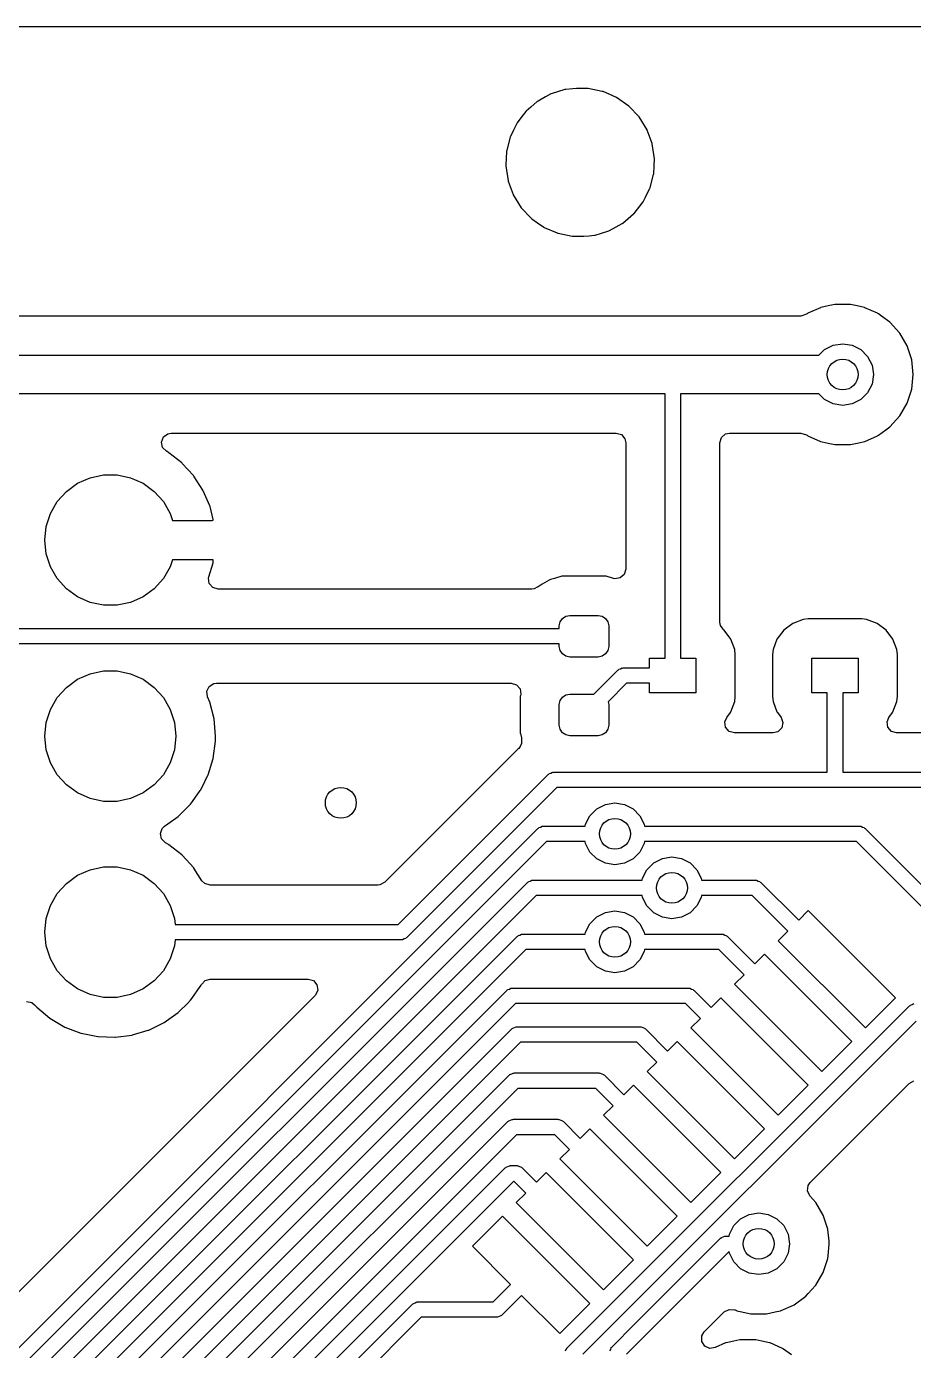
# Model space of a CAD drawing. Extents: x 1.41 to 5.39, y -5.53 to -2.36.
# Drawn here: x 4.466 to 4.918, y -3.035 to -2.36 of the extents above; entities that cross this region are included whole.
import ezdxf

# ---------------------------------------------------------------- set-up
doc = ezdxf.new("R2010")
doc.units = 0
doc.header["$MEASUREMENT"] = 0
doc.layers.add('BLACK', color=7, linetype='CONTINUOUS')

msp = doc.modelspace()

# ---------------------------------------------------------------- linework, layer by layer
at = {"layer": 'BLACK', "linetype": 'CONTINUOUS'}
for p, q in [((3.24154, -2.35984), (5.22837, -2.35984)), ((4.73033, -2.3958), (4.7266, -2.39787)), ((4.73309, -2.39427), (4.73033, -2.3958)), ((4.73333, -2.3942), (4.73309, -2.39427)), ((4.74016, -2.39205), (4.73333, -2.3942)), ((4.73333, -2.3942), (4.73333, -2.3942)), ((4.7404, -2.39198), (4.74016, -2.39205)), ((4.74065, -2.39195), (4.7404, -2.39198)), ((4.74426, -2.39159), (4.74065, -2.39195)), ((4.74065, -2.39195), (4.74065, -2.39195)), ((4.74612, -2.3914), (4.74426, -2.39159)), ((4.75174, -2.3914), (4.74612, -2.3914)), ((4.752, -2.39141), (4.75174, -2.3914)), ((4.75218, -2.39145), (4.752, -2.39141)), ((4.75925, -2.39293), (4.75218, -2.39145)), ((4.75218, -2.39145), (4.75218, -2.39145)), ((4.7595, -2.39298), (4.75925, -2.39293)), ((4.75925, -2.39293), (4.75925, -2.39293)), ((4.75973, -2.39308), (4.7595, -2.39298)), ((4.76465, -2.39521), (4.75973, -2.39308)), ((4.75973, -2.39308), (4.75973, -2.39308)), ((4.76654, -2.39602), (4.76465, -2.39521)), ((4.77282, -2.40042), (4.76654, -2.39602)), ((4.72041, -2.40317), (4.71837, -2.40581)), ((4.72056, -2.40298), (4.72041, -2.40317)), ((4.72041, -2.40317), (4.72041, -2.40317)), ((4.72284, -2.40102), (4.72056, -2.40298)), ((4.72619, -2.39815), (4.72284, -2.40102)), ((4.72638, -2.39799), (4.72619, -2.39815)), ((4.72619, -2.39815), (4.72619, -2.39815)), ((4.7266, -2.39787), (4.72638, -2.39799)), ((4.7266, -2.39787), (4.7266, -2.39787)), ((4.77808, -2.40599), (4.77282, -2.40042)), ((4.71575, -2.40926), (4.71404, -2.41274)), ((4.71586, -2.40903), (4.71575, -2.40926)), ((4.71575, -2.40926), (4.71575, -2.40926)), ((4.71837, -2.40581), (4.71586, -2.40903)), ((4.78212, -2.41251), (4.77808, -2.40599)), ((4.71242, -2.41616), (4.71061, -2.42309)), ((4.71248, -2.41591), (4.71242, -2.41616)), ((4.71242, -2.41616), (4.71242, -2.41616)), ((4.71404, -2.41274), (4.71248, -2.41591)), ((4.78221, -2.41274), (4.78212, -2.41251)), ((4.78468, -2.41946), (4.78221, -2.41274)), ((4.78221, -2.41274), (4.78221, -2.41274)), ((4.71053, -2.42358), (4.71017, -2.43056)), ((4.71055, -2.42333), (4.71053, -2.42358)), ((4.71061, -2.42309), (4.71055, -2.42333)), ((4.78468, -2.41947), (4.78468, -2.41946)), ((4.78477, -2.4197), (4.78468, -2.41947)), ((4.78592, -2.42728), (4.78477, -2.4197)), ((4.71017, -2.43056), (4.71015, -2.43099)), ((4.71015, -2.43099), (4.71129, -2.43857)), ((4.78552, -2.43494), (4.78572, -2.43099)), ((4.78572, -2.43099), (4.78592, -2.42728)), ((4.78365, -2.44211), (4.78545, -2.43518)), ((4.78545, -2.43518), (4.78552, -2.43494)), ((4.78545, -2.43518), (4.78545, -2.43518)), ((4.71129, -2.43857), (4.71138, -2.4388)), ((4.71138, -2.4388), (4.71138, -2.4388)), ((4.71138, -2.4388), (4.71385, -2.44553)), ((4.78132, -2.44695), (4.78347, -2.44258)), ((4.78347, -2.44258), (4.78358, -2.44236)), ((4.78358, -2.44236), (4.78365, -2.44211)), ((4.71385, -2.44553), (4.71385, -2.44553)), ((4.71385, -2.44553), (4.71394, -2.44576)), ((4.71394, -2.44576), (4.71798, -2.45228)), ((4.7755, -2.45529), (4.7802, -2.44923)), ((4.7802, -2.44923), (4.78132, -2.44695)), ((4.71798, -2.45228), (4.72325, -2.45785)), ((4.72325, -2.45785), (4.72345, -2.45799)), ((4.72345, -2.45799), (4.72345, -2.45799)), ((4.72345, -2.45799), (4.72635, -2.46002)), ((4.76987, -2.46012), (4.77531, -2.45546)), ((4.77531, -2.45546), (4.7755, -2.45529)), ((4.72635, -2.46002), (4.72953, -2.46224)), ((4.72953, -2.46224), (4.72976, -2.46234)), ((4.72976, -2.46234), (4.73633, -2.46519)), ((4.73633, -2.46519), (4.73633, -2.46519)), ((4.73633, -2.46519), (4.73656, -2.46529)), ((4.73656, -2.46529), (4.73681, -2.46534)), ((4.73681, -2.46534), (4.73681, -2.46534)), ((4.73681, -2.46534), (4.74388, -2.46682)), ((4.75566, -2.46629), (4.75885, -2.46529)), ((4.75885, -2.46529), (4.76273, -2.46407)), ((4.76273, -2.46407), (4.76297, -2.464)), ((4.76273, -2.46407), (4.76273, -2.46407)), ((4.76297, -2.464), (4.7664, -2.4621)), ((4.7664, -2.4621), (4.76946, -2.4604)), ((4.76946, -2.4604), (4.76968, -2.46028)), ((4.76946, -2.4604), (4.76946, -2.4604)), ((4.76968, -2.46028), (4.76987, -2.46012)), ((4.76987, -2.46012), (4.76987, -2.46012)), ((4.74388, -2.46682), (4.74388, -2.46682)), ((4.74388, -2.46682), (4.74407, -2.46686)), ((4.74407, -2.46686), (4.74432, -2.46687)), ((4.74432, -2.46687), (4.74995, -2.46687)), ((4.74995, -2.46687), (4.75268, -2.46659)), ((4.75268, -2.46659), (4.75541, -2.46632)), ((4.75541, -2.46632), (4.75566, -2.46629)), ((4.75541, -2.46632), (4.75541, -2.46632)), ((4.87054, -2.5033), (4.86414, -2.50615)), ((4.87078, -2.5032), (4.87054, -2.5033)), ((4.87054, -2.5033), (4.87054, -2.5033)), ((4.87445, -2.50242), (4.87078, -2.5032)), ((4.87788, -2.50169), (4.87445, -2.50242)), ((4.87813, -2.50163), (4.87788, -2.50169)), ((4.87788, -2.50169), (4.87788, -2.50169)), ((4.88565, -2.50163), (4.87813, -2.50163)), ((4.8859, -2.50169), (4.88565, -2.50163)), ((4.88933, -2.50242), (4.8859, -2.50169)), ((4.8859, -2.50169), (4.8859, -2.50169)), ((4.893, -2.5032), (4.88933, -2.50242)), ((4.89324, -2.5033), (4.893, -2.5032)), ((4.89963, -2.50615), (4.89324, -2.5033)), ((4.89324, -2.5033), (4.89324, -2.5033)), ((4.86053, -2.50754), (4.2113, -2.50754)), ((4.86344, -2.50659), (4.86053, -2.50754)), ((4.8637, -2.50641), (4.86344, -2.50659)), ((4.86391, -2.50626), (4.8637, -2.50641)), ((4.8637, -2.50641), (4.8637, -2.50641)), ((4.86414, -2.50615), (4.86391, -2.50626)), ((4.86414, -2.50615), (4.86414, -2.50615)), ((4.89987, -2.50626), (4.89963, -2.50615)), ((4.89963, -2.50615), (4.89963, -2.50615)), ((4.90008, -2.50641), (4.89987, -2.50626)), ((4.90164, -2.50754), (4.90008, -2.50641)), ((4.90008, -2.50641), (4.90008, -2.50641)), ((4.90595, -2.51067), (4.90164, -2.50754)), ((4.90613, -2.51087), (4.90595, -2.51067)), ((4.91078, -2.51604), (4.90613, -2.51087)), ((4.90613, -2.51087), (4.90613, -2.51087)), ((4.91099, -2.51626), (4.91078, -2.51604)), ((4.91475, -2.52277), (4.91099, -2.51626)), ((4.86974, -2.52756), (4.87263, -2.52466)), ((4.87263, -2.52466), (4.87702, -2.52242)), ((4.87702, -2.52242), (4.88189, -2.52165)), ((4.88189, -2.52165), (4.88676, -2.52242)), ((4.88676, -2.52242), (4.89115, -2.52466)), ((4.89115, -2.52466), (4.89463, -2.52815)), ((4.91707, -2.52992), (4.91475, -2.52277)), ((2.21654, -2.52756), (4.86974, -2.52756)), ((4.89463, -2.52815), (4.89687, -2.53254)), ((4.89687, -2.53254), (4.89764, -2.5374)), ((4.91785, -2.5374), (4.91707, -2.52992)), ((4.89764, -2.5374), (4.89687, -2.54227)), ((4.91707, -2.54488), (4.91785, -2.5374)), ((4.89687, -2.54227), (4.89463, -2.54666)), ((4.91475, -2.55203), (4.91707, -2.54488)), ((4.79134, -2.54724), (4.21457, -2.54724)), ((4.79134, -2.68209), (4.79134, -2.54724)), ((4.86974, -2.54724), (4.79921, -2.54724)), ((4.79921, -2.54724), (4.79921, -2.68209)), ((4.87263, -2.55014), (4.86974, -2.54724)), ((4.87702, -2.55238), (4.87263, -2.55014)), ((4.88189, -2.55315), (4.87702, -2.55238)), ((4.88676, -2.55238), (4.88189, -2.55315)), ((4.89115, -2.55014), (4.88676, -2.55238)), ((4.89463, -2.54666), (4.89115, -2.55014)), ((4.91099, -2.55854), (4.91475, -2.55203)), ((4.90595, -2.56413), (4.91099, -2.55854)), ((4.90008, -2.5684), (4.90396, -2.56558)), ((4.90396, -2.56558), (4.90595, -2.56413)), ((4.53452, -2.57185), (4.53551, -2.56923)), ((4.5351, -2.57458), (4.53452, -2.57185)), ((4.53551, -2.56923), (4.53775, -2.56757)), ((4.53775, -2.56757), (4.53947, -2.56726)), ((4.53947, -2.56726), (4.76636, -2.56726)), ((4.76636, -2.56726), (4.76904, -2.56805)), ((4.76904, -2.56805), (4.77087, -2.57016)), ((4.77087, -2.57016), (4.77132, -2.57222)), ((4.77132, -2.57222), (4.77132, -2.63664)), ((4.81923, -2.57222), (4.82002, -2.56954)), ((4.81923, -2.66369), (4.81923, -2.57222)), ((4.82002, -2.56954), (4.82213, -2.56771)), ((4.82213, -2.56771), (4.82419, -2.56726)), ((4.82419, -2.56726), (4.86053, -2.56726)), ((4.86053, -2.56726), (4.86344, -2.56821)), ((4.86344, -2.56821), (4.8637, -2.5684)), ((4.8637, -2.5684), (4.8637, -2.5684)), ((4.8637, -2.5684), (4.86391, -2.56855)), ((4.86391, -2.56855), (4.86414, -2.56865)), ((4.86414, -2.56865), (4.86414, -2.56865)), ((4.86414, -2.56865), (4.87054, -2.5715)), ((4.87054, -2.5715), (4.87078, -2.57161)), ((4.87078, -2.57161), (4.87369, -2.57222)), ((4.87369, -2.57222), (4.87788, -2.57312)), ((4.87788, -2.57312), (4.87788, -2.57312)), ((4.87788, -2.57312), (4.87813, -2.57317)), ((4.87813, -2.57317), (4.88565, -2.57317)), ((4.88565, -2.57317), (4.8859, -2.57312)), ((4.8859, -2.57312), (4.89009, -2.57222)), ((4.8859, -2.57312), (4.8859, -2.57312)), ((4.89009, -2.57222), (4.893, -2.57161)), ((4.893, -2.57161), (4.89324, -2.5715)), ((4.89324, -2.5715), (4.89963, -2.56865)), ((4.89963, -2.56865), (4.89987, -2.56855)), ((4.89963, -2.56865), (4.89963, -2.56865)), ((4.89987, -2.56855), (4.90008, -2.5684)), ((4.53707, -2.57657), (4.5351, -2.57458)), ((4.53797, -2.57707), (4.53707, -2.57657)), ((4.53831, -2.57729), (4.53797, -2.57707)), ((4.54489, -2.58249), (4.53831, -2.57729)), ((4.54519, -2.58277), (4.54489, -2.58249)), ((4.55083, -2.58897), (4.54519, -2.58277)), ((4.48607, -2.59698), (4.49173, -2.59287)), ((4.49173, -2.59287), (4.49812, -2.59002)), ((4.49812, -2.59002), (4.50497, -2.58857)), ((4.50497, -2.58857), (4.51196, -2.58857)), ((4.51196, -2.58857), (4.51881, -2.59002)), ((4.51881, -2.59002), (4.5252, -2.59287)), ((4.5252, -2.59287), (4.53086, -2.59698)), ((4.55108, -2.58929), (4.55083, -2.58897)), ((4.55563, -2.59633), (4.55108, -2.58929)), ((4.48139, -2.60218), (4.48607, -2.59698)), ((4.53086, -2.59698), (4.53554, -2.60218)), ((4.55583, -2.59669), (4.55563, -2.59633)), ((4.55917, -2.60437), (4.55583, -2.59669)), ((4.47789, -2.60824), (4.48139, -2.60218)), ((4.53554, -2.60218), (4.53904, -2.60824)), ((4.5593, -2.60476), (4.55917, -2.60437)), ((4.56095, -2.61134), (4.5593, -2.60476)), ((4.47573, -2.61489), (4.47789, -2.60824)), ((4.53904, -2.60824), (4.54021, -2.61185)), ((4.54021, -2.61185), (4.56037, -2.61185)), ((4.56037, -2.61185), (4.5609, -2.61169)), ((4.5609, -2.61169), (4.56095, -2.61134)), ((4.475, -2.62185), (4.47573, -2.61489)), ((4.47573, -2.62881), (4.475, -2.62185)), ((4.47789, -2.63546), (4.47573, -2.62881)), ((4.54021, -2.63185), (4.53904, -2.63546)), ((4.56038, -2.63185), (4.54021, -2.63185)), ((4.55868, -2.64051), (4.56084, -2.63338)), ((4.5609, -2.632), (4.56038, -2.63185)), ((4.56084, -2.63338), (4.56093, -2.63299)), ((4.56098, -2.63256), (4.5609, -2.632)), ((4.56093, -2.63299), (4.56098, -2.63256)), ((4.48139, -2.64152), (4.47789, -2.63546)), ((4.53904, -2.63546), (4.53554, -2.64152)), ((4.55851, -2.64124), (4.55868, -2.64051)), ((4.73872, -2.64033), (4.73503, -2.6414)), ((4.74016, -2.64022), (4.73872, -2.64033)), ((4.75001, -2.64022), (4.74016, -2.64022)), ((4.75984, -2.64022), (4.75001, -2.64022)), ((4.75994, -2.64022), (4.75984, -2.64022)), ((4.76103, -2.64031), (4.75994, -2.64022)), ((4.75994, -2.64022), (4.75994, -2.64022)), ((4.76128, -2.64033), (4.76103, -2.64031)), ((4.76103, -2.64031), (4.76103, -2.64031)), ((4.76497, -2.6414), (4.76128, -2.64033)), ((4.77053, -2.63932), (4.76842, -2.64115)), ((4.77132, -2.63664), (4.77053, -2.63932)), ((4.48607, -2.64672), (4.48139, -2.64152)), ((4.49173, -2.65083), (4.48607, -2.64672)), ((4.53086, -2.64672), (4.5252, -2.65083)), ((4.53554, -2.64152), (4.53086, -2.64672)), ((4.55891, -2.64401), (4.55851, -2.64124)), ((4.56074, -2.64612), (4.55891, -2.64401)), ((4.56342, -2.64691), (4.56074, -2.64612)), ((4.72347, -2.64691), (4.56342, -2.64691)), ((4.72453, -2.6468), (4.72347, -2.64691)), ((4.72653, -2.6457), (4.72453, -2.6468)), ((4.7266, -2.64579), (4.72653, -2.6457)), ((4.72684, -2.64559), (4.7266, -2.64579)), ((4.72707, -2.64537), (4.72684, -2.64559)), ((4.72868, -2.64442), (4.72707, -2.64537)), ((4.73231, -2.64227), (4.72868, -2.64442)), ((4.73257, -2.64212), (4.73231, -2.64227)), ((4.73231, -2.64227), (4.73231, -2.64227)), ((4.73287, -2.64203), (4.73257, -2.64212)), ((4.73503, -2.6414), (4.73287, -2.64203)), ((4.73287, -2.64203), (4.73287, -2.64203)), ((4.76565, -2.64155), (4.76497, -2.6414)), ((4.76842, -2.64115), (4.76565, -2.64155)), ((4.49812, -2.65368), (4.49173, -2.65083)), ((4.50497, -2.65513), (4.49812, -2.65368)), ((4.51881, -2.65368), (4.51196, -2.65513)), ((4.5252, -2.65083), (4.51881, -2.65368)), ((4.51196, -2.65513), (4.50497, -2.65513)), ((4.73896, -2.66179), (4.74068, -2.66064)), ((4.74068, -2.66064), (4.74272, -2.66024)), ((4.74272, -2.66024), (4.75728, -2.66024)), ((4.75728, -2.66024), (4.75932, -2.66064)), ((4.75932, -2.66064), (4.76104, -2.66179)), ((4.45911, -2.66693), (4.7374, -2.66693)), ((4.7374, -2.66555), (4.73781, -2.66352)), ((4.7374, -2.66693), (4.7374, -2.66555)), ((4.73781, -2.66352), (4.73896, -2.66179)), ((4.76104, -2.66179), (4.76219, -2.66352)), ((4.76219, -2.66352), (4.7626, -2.66555)), ((4.7626, -2.66555), (4.7626, -2.67618)), ((4.81954, -2.66542), (4.81923, -2.66369)), ((4.82092, -2.66726), (4.81954, -2.66542)), ((4.82086, -2.66732), (4.82092, -2.66726)), ((4.82111, -2.66757), (4.82086, -2.66732)), ((4.82139, -2.66778), (4.82111, -2.66757)), ((4.82483, -2.67237), (4.82139, -2.66778)), ((4.85184, -2.66778), (4.8484, -2.67237)), ((4.85643, -2.66435), (4.85184, -2.66778)), ((4.8618, -2.66233), (4.85643, -2.66435)), ((4.86425, -2.66207), (4.8618, -2.66233)), ((4.89166, -2.66207), (4.86425, -2.66207)), ((4.89411, -2.66233), (4.89166, -2.66207)), ((4.89948, -2.66435), (4.89411, -2.66233)), ((4.90407, -2.66778), (4.89948, -2.66435)), ((4.9075, -2.67237), (4.90407, -2.66778)), ((4.82684, -2.67774), (4.82483, -2.67237)), ((4.8484, -2.67237), (4.84639, -2.67774)), ((4.90952, -2.67774), (4.9075, -2.67237)), ((4.7374, -2.6748), (4.45748, -2.6748)), ((4.7374, -2.67618), (4.7374, -2.6748)), ((4.73781, -2.67822), (4.7374, -2.67618)), ((4.73896, -2.67994), (4.73781, -2.67822)), ((4.74068, -2.68109), (4.73896, -2.67994)), ((4.74272, -2.6815), (4.74068, -2.68109)), ((4.75932, -2.68109), (4.75728, -2.6815)), ((4.76104, -2.67994), (4.75932, -2.68109)), ((4.76219, -2.67822), (4.76104, -2.67994)), ((4.7626, -2.67618), (4.76219, -2.67822)), ((4.82711, -2.68019), (4.82684, -2.67774)), ((4.82711, -2.7017), (4.82711, -2.68019)), ((4.84639, -2.67774), (4.84612, -2.68019)), ((4.84612, -2.68019), (4.84612, -2.7017)), ((4.90978, -2.68019), (4.90952, -2.67774)), ((4.90978, -2.7017), (4.90978, -2.68019)), ((4.75728, -2.6815), (4.74272, -2.6815)), ((4.75506, -2.70039), (4.76729, -2.68816)), ((4.76729, -2.68816), (4.76758, -2.68802)), ((4.76758, -2.68802), (4.76776, -2.68776)), ((4.76776, -2.68776), (4.76864, -2.68747)), ((4.76864, -2.68747), (4.76946, -2.68706)), ((4.76946, -2.68706), (4.76978, -2.68711)), ((4.76978, -2.68711), (4.77008, -2.68701)), ((4.77008, -2.68701), (4.78346, -2.68701)), ((4.78346, -2.68701), (4.78346, -2.68209)), ((4.78346, -2.68209), (4.79134, -2.68209)), ((4.79921, -2.68209), (4.80709, -2.68209)), ((4.80709, -2.68209), (4.80709, -2.6998)), ((4.86614, -2.6998), (4.86614, -2.68209)), ((4.86614, -2.68209), (4.88976, -2.68209)), ((4.88976, -2.68209), (4.88976, -2.6998)), ((4.48607, -2.69698), (4.49173, -2.69287)), ((4.49173, -2.69287), (4.49812, -2.69002)), ((4.49812, -2.69002), (4.50497, -2.68857)), ((4.50497, -2.68857), (4.51196, -2.68857)), ((4.51196, -2.68857), (4.51881, -2.69002)), ((4.51881, -2.69002), (4.5252, -2.69287)), ((4.5252, -2.69287), (4.53086, -2.69698)), ((4.55891, -2.69647), (4.56129, -2.695)), ((4.56129, -2.695), (4.5626, -2.69482)), ((4.5626, -2.69482), (4.71289, -2.69482)), ((4.71289, -2.69482), (4.71557, -2.69561)), ((4.77171, -2.69488), (4.76231, -2.70428)), ((4.78346, -2.69488), (4.77171, -2.69488)), ((4.78346, -2.6998), (4.78346, -2.69488)), ((4.48139, -2.70218), (4.48607, -2.69698)), ((4.53086, -2.69698), (4.53554, -2.70218)), ((4.55771, -2.69899), (4.55891, -2.69647)), ((4.55805, -2.70176), (4.55771, -2.69899)), ((4.55927, -2.70456), (4.55805, -2.70176)), ((4.71557, -2.69561), (4.7174, -2.69772)), ((4.71749, -2.70171), (4.71738, -2.70315)), ((4.7174, -2.69772), (4.7178, -2.70049)), ((4.71765, -2.70117), (4.71749, -2.70171)), ((4.7178, -2.70049), (4.71765, -2.70117)), ((4.73896, -2.70195), (4.74068, -2.7008)), ((4.74068, -2.7008), (4.74272, -2.70039)), ((4.74272, -2.70039), (4.75506, -2.70039)), ((4.80709, -2.6998), (4.78346, -2.6998)), ((4.82684, -2.70415), (4.82711, -2.7017)), ((4.84612, -2.7017), (4.84639, -2.70415)), ((4.87402, -2.6998), (4.86614, -2.6998)), ((4.87402, -2.74024), (4.87402, -2.6998)), ((4.88976, -2.6998), (4.88189, -2.6998)), ((4.88189, -2.6998), (4.88189, -2.74024)), ((4.90952, -2.70415), (4.90978, -2.7017)), ((4.47573, -2.71489), (4.47789, -2.70824)), ((4.47789, -2.70824), (4.48139, -2.70218)), ((4.53554, -2.70218), (4.53904, -2.70824)), ((4.53904, -2.70824), (4.5412, -2.71489)), ((4.56141, -2.71309), (4.55927, -2.70456)), ((4.71738, -2.70315), (4.71738, -2.7189)), ((4.7374, -2.70571), (4.73781, -2.70367)), ((4.7374, -2.71634), (4.7374, -2.70571)), ((4.73781, -2.70367), (4.73896, -2.70195)), ((4.76231, -2.70428), (4.7626, -2.70571)), ((4.7626, -2.70571), (4.7626, -2.71634)), ((4.82483, -2.70952), (4.82684, -2.70415)), ((4.84639, -2.70415), (4.8484, -2.70952)), ((4.9075, -2.70952), (4.90952, -2.70415)), ((4.475, -2.72185), (4.47573, -2.71489)), ((4.5412, -2.71489), (4.54193, -2.72185)), ((4.56213, -2.72185), (4.56141, -2.71309)), ((4.82181, -2.71455), (4.82276, -2.71228)), ((4.82221, -2.71732), (4.82181, -2.71455)), ((4.82276, -2.71228), (4.82462, -2.7098)), ((4.82462, -2.7098), (4.82483, -2.70952)), ((4.82462, -2.7098), (4.82462, -2.7098)), ((4.8484, -2.70952), (4.84861, -2.7098)), ((4.84861, -2.7098), (4.84861, -2.7098)), ((4.84861, -2.7098), (4.85047, -2.71228)), ((4.85047, -2.71228), (4.85145, -2.7149)), ((4.85145, -2.7149), (4.85086, -2.71763)), ((4.90449, -2.71455), (4.90543, -2.71228)), ((4.90489, -2.71732), (4.90449, -2.71455)), ((4.90543, -2.71228), (4.90729, -2.7098)), ((4.90729, -2.7098), (4.9075, -2.70952)), ((4.90729, -2.7098), (4.90729, -2.7098)), ((4.47573, -2.72881), (4.475, -2.72185)), ((4.54193, -2.72185), (4.5412, -2.72881)), ((4.56209, -2.72344), (4.56213, -2.72198)), ((4.56213, -2.72198), (4.56213, -2.72185)), ((4.56213, -2.72198), (4.56213, -2.72198)), ((4.71738, -2.7189), (4.71749, -2.72033)), ((4.71749, -2.72033), (4.71757, -2.72058)), ((4.71757, -2.72058), (4.71757, -2.72058)), ((4.71757, -2.72058), (4.71821, -2.72281)), ((4.73781, -2.71837), (4.7374, -2.71634)), ((4.73896, -2.7201), (4.73781, -2.71837)), ((4.74068, -2.72125), (4.73896, -2.7201)), ((4.74272, -2.72165), (4.74068, -2.72125)), ((4.75728, -2.72165), (4.74272, -2.72165)), ((4.75932, -2.72125), (4.75728, -2.72165)), ((4.76104, -2.7201), (4.75932, -2.72125)), ((4.76219, -2.71837), (4.76104, -2.7201)), ((4.7626, -2.71634), (4.76219, -2.71837)), ((4.82404, -2.71943), (4.82221, -2.71732)), ((4.82672, -2.72022), (4.82404, -2.71943)), ((4.8465, -2.72022), (4.82672, -2.72022)), ((4.84888, -2.71961), (4.8465, -2.72022)), ((4.85086, -2.71763), (4.84888, -2.71961)), ((4.90672, -2.71943), (4.90489, -2.71732)), ((4.9094, -2.72022), (4.90672, -2.71943)), ((4.92235, -2.72022), (4.9094, -2.72022)), ((4.56092, -2.73319), (4.56207, -2.72447)), ((4.56207, -2.72447), (4.56209, -2.72344)), ((4.71629, -2.72857), (4.64842, -2.79644)), ((4.71671, -2.72809), (4.71629, -2.72857)), ((4.71739, -2.72721), (4.71671, -2.72809)), ((4.71821, -2.7256), (4.71739, -2.72721)), ((4.71821, -2.72281), (4.71821, -2.7256)), ((4.47789, -2.73546), (4.47573, -2.72881)), ((4.48139, -2.74152), (4.47789, -2.73546)), ((4.53904, -2.73546), (4.53554, -2.74152)), ((4.5412, -2.72881), (4.53904, -2.73546)), ((4.55836, -2.74161), (4.56092, -2.73319)), ((4.48607, -2.74672), (4.48139, -2.74152)), ((4.53554, -2.74152), (4.53086, -2.74672)), ((4.55529, -2.74783), (4.55827, -2.74179)), ((4.55827, -2.74179), (4.55836, -2.74161)), ((4.55827, -2.74179), (4.55827, -2.74179)), ((4.65526, -2.81791), (4.73178, -2.74139)), ((4.73178, -2.74139), (4.73207, -2.74124)), ((4.73207, -2.74124), (4.73225, -2.74099)), ((4.73225, -2.74099), (4.73313, -2.7407)), ((4.73313, -2.7407), (4.73395, -2.74028)), ((4.73395, -2.74028), (4.73426, -2.74033)), ((4.73426, -2.74033), (4.73457, -2.74024)), ((4.73457, -2.74024), (4.87402, -2.74024)), ((4.88189, -2.74024), (4.92425, -2.74024)), ((4.49173, -2.75083), (4.48607, -2.74672)), ((4.53086, -2.74672), (4.5252, -2.75083)), ((4.55447, -2.74949), (4.55529, -2.74783)), ((4.7362, -2.74811), (4.65967, -2.82463)), ((4.92262, -2.74811), (4.7362, -2.74811)), ((4.49812, -2.75368), (4.49173, -2.75083)), ((4.50497, -2.75513), (4.49812, -2.75368)), ((4.51196, -2.75513), (4.50497, -2.75513)), ((4.51881, -2.75368), (4.51196, -2.75513)), ((4.5252, -2.75083), (4.51881, -2.75368)), ((4.54933, -2.75663), (4.5504, -2.75516)), ((4.5504, -2.75516), (4.55435, -2.74966)), ((4.55435, -2.74966), (4.55447, -2.74949)), ((4.5431, -2.76284), (4.54933, -2.75663)), ((4.75077, -2.76685), (4.75301, -2.76246)), ((4.75301, -2.76246), (4.75649, -2.75897)), ((4.75649, -2.75897), (4.76088, -2.75674)), ((4.76088, -2.75674), (4.76575, -2.75596)), ((4.76575, -2.75596), (4.77061, -2.75674)), ((4.77061, -2.75674), (4.775, -2.75897)), ((4.775, -2.75897), (4.77849, -2.76246)), ((4.77849, -2.76246), (4.78073, -2.76685)), ((4.37133, -3.12409), (4.72649, -2.76893)), ((4.53399, -2.77153), (4.53498, -2.76892)), ((4.53498, -2.76892), (4.53605, -2.76787)), ((4.53605, -2.76787), (4.53778, -2.76664)), ((4.53778, -2.76664), (4.5431, -2.76284)), ((4.72649, -2.76893), (4.72677, -2.76878)), ((4.72677, -2.76878), (4.72696, -2.76853)), ((4.72696, -2.76853), (4.72783, -2.76824)), ((4.72783, -2.76824), (4.72865, -2.76782)), ((4.72865, -2.76782), (4.72897, -2.76787)), ((4.72897, -2.76787), (4.72927, -2.76778)), ((4.72927, -2.76778), (4.75062, -2.76778)), ((4.75062, -2.76778), (4.75077, -2.76685)), ((4.78073, -2.76685), (4.78087, -2.76778)), ((4.78087, -2.76778), (4.89057, -2.76778)), ((4.89057, -2.76778), (4.89087, -2.76787)), ((4.89087, -2.76787), (4.89119, -2.76782)), ((4.89119, -2.76782), (4.89201, -2.76824)), ((4.89201, -2.76824), (4.89288, -2.76853)), ((4.89288, -2.76853), (4.89307, -2.76878)), ((4.89307, -2.76878), (4.89335, -2.76893)), ((4.89335, -2.76893), (4.91359, -2.78917)), ((4.7309, -2.77565), (4.37805, -3.1285)), ((4.53457, -2.77427), (4.53399, -2.77153)), ((4.53654, -2.77625), (4.53457, -2.77427)), ((4.75062, -2.77565), (4.7309, -2.77565)), ((4.75077, -2.77658), (4.75062, -2.77565)), ((4.78087, -2.77565), (4.78073, -2.77658)), ((4.88894, -2.77565), (4.78087, -2.77565)), ((4.90802, -2.79473), (4.88894, -2.77565)), ((4.53816, -2.77715), (4.53654, -2.77625)), ((4.53832, -2.77728), (4.53816, -2.77715)), ((4.54491, -2.78247), (4.53832, -2.77728)), ((4.53832, -2.77728), (4.53832, -2.77728)), ((4.54507, -2.7826), (4.54491, -2.78247)), ((4.54491, -2.78247), (4.54491, -2.78247)), ((4.55098, -2.78911), (4.54507, -2.7826)), ((4.75301, -2.78097), (4.75077, -2.77658)), ((4.75649, -2.78445), (4.75301, -2.78097)), ((4.77849, -2.78097), (4.775, -2.78445)), ((4.78073, -2.77658), (4.77849, -2.78097)), ((4.49812, -2.79002), (4.50497, -2.78857)), ((4.50497, -2.78857), (4.51196, -2.78857)), ((4.51196, -2.78857), (4.51881, -2.79002)), ((4.5511, -2.78928), (4.55098, -2.78911)), ((4.5552, -2.79563), (4.5511, -2.78928)), ((4.5511, -2.78928), (4.5511, -2.78928)), ((4.76088, -2.78669), (4.75649, -2.78445)), ((4.76575, -2.78746), (4.76088, -2.78669)), ((4.77061, -2.78669), (4.76575, -2.78746)), ((4.775, -2.78445), (4.77061, -2.78669)), ((4.78208, -2.79), (4.78557, -2.78651)), ((4.78557, -2.78651), (4.78996, -2.78427)), ((4.78996, -2.78427), (4.79482, -2.7835)), ((4.79482, -2.7835), (4.79969, -2.78427)), ((4.79969, -2.78427), (4.80408, -2.78651)), ((4.80408, -2.78651), (4.80756, -2.79)), ((4.91359, -2.78917), (4.9548, -2.83038)), ((4.48607, -2.79698), (4.49173, -2.79287)), ((4.49173, -2.79287), (4.49812, -2.79002)), ((4.51881, -2.79002), (4.5252, -2.79287)), ((4.5252, -2.79287), (4.53086, -2.79698)), ((4.55669, -2.79711), (4.5552, -2.79563)), ((4.72119, -2.79647), (4.72147, -2.79632)), ((4.72147, -2.79632), (4.72166, -2.79607)), ((4.72166, -2.79607), (4.72254, -2.79578)), ((4.72254, -2.79578), (4.72336, -2.79536)), ((4.72336, -2.79536), (4.72367, -2.79541)), ((4.72367, -2.79541), (4.72398, -2.79531)), ((4.72398, -2.79531), (4.7797, -2.79531)), ((4.7797, -2.79531), (4.77985, -2.79439)), ((4.77985, -2.79439), (4.78208, -2.79)), ((4.80756, -2.79), (4.8098, -2.79439)), ((4.8098, -2.79439), (4.80995, -2.79531)), ((4.80995, -2.79531), (4.83738, -2.79531)), ((4.83738, -2.79531), (4.83768, -2.79541)), ((4.83768, -2.79541), (4.83799, -2.79536)), ((4.83799, -2.79536), (4.83881, -2.79578)), ((4.83881, -2.79578), (4.83969, -2.79607)), ((4.83969, -2.79607), (4.83988, -2.79632)), ((4.83988, -2.79632), (4.84016, -2.79647)), ((4.94923, -2.83595), (4.90802, -2.79473)), ((4.38706, -3.1306), (4.72119, -2.79647)), ((4.47789, -2.80824), (4.48139, -2.80218)), ((4.48139, -2.80218), (4.48607, -2.79698)), ((4.53086, -2.79698), (4.53554, -2.80218)), ((4.53554, -2.80218), (4.53904, -2.80824)), ((4.55937, -2.79789), (4.55669, -2.79711)), ((4.64491, -2.79789), (4.55937, -2.79789)), ((4.64596, -2.79778), (4.64491, -2.79789)), ((4.64842, -2.79644), (4.64596, -2.79778)), ((4.84016, -2.79647), (4.85945, -2.81576)), ((4.72561, -2.80319), (4.39378, -3.13502)), ((4.47573, -2.81489), (4.47789, -2.80824)), ((4.53904, -2.80824), (4.5412, -2.81489)), ((4.7797, -2.80319), (4.72561, -2.80319)), ((4.77985, -2.80412), (4.7797, -2.80319)), ((4.78208, -2.80851), (4.77985, -2.80412)), ((4.78557, -2.81199), (4.78208, -2.80851)), ((4.80756, -2.80851), (4.80408, -2.81199)), ((4.8098, -2.80412), (4.80756, -2.80851)), ((4.80995, -2.80319), (4.8098, -2.80412)), ((4.83575, -2.80319), (4.80995, -2.80319)), ((4.85389, -2.82133), (4.83575, -2.80319)), ((4.475, -2.82185), (4.47573, -2.81489)), ((4.5412, -2.81489), (4.54152, -2.81791)), ((4.75301, -2.81753), (4.75649, -2.81405)), ((4.75649, -2.81405), (4.76088, -2.81181)), ((4.76088, -2.81181), (4.76575, -2.81104)), ((4.76575, -2.81104), (4.77061, -2.81181)), ((4.77061, -2.81181), (4.775, -2.81405)), ((4.775, -2.81405), (4.77849, -2.81753)), ((4.78996, -2.81423), (4.78557, -2.81199)), ((4.79482, -2.815), (4.78996, -2.81423)), ((4.79969, -2.81423), (4.79482, -2.815)), ((4.80408, -2.81199), (4.79969, -2.81423)), ((4.85945, -2.81576), (4.86433, -2.81089)), ((4.86433, -2.81089), (4.90887, -2.85543)), ((4.47573, -2.82881), (4.475, -2.82185)), ((4.54152, -2.81791), (4.65526, -2.81791)), ((4.71637, -2.82361), (4.71724, -2.82332)), ((4.71724, -2.82332), (4.71806, -2.8229)), ((4.71806, -2.8229), (4.71838, -2.82295)), ((4.71838, -2.82295), (4.71868, -2.82285)), ((4.71868, -2.82285), (4.75062, -2.82285)), ((4.75062, -2.82285), (4.75077, -2.82192)), ((4.75077, -2.82192), (4.75301, -2.81753)), ((4.77849, -2.81753), (4.78073, -2.82192)), ((4.78073, -2.82192), (4.78087, -2.82285)), ((4.78087, -2.82285), (4.82037, -2.82285)), ((4.82037, -2.82285), (4.82068, -2.82295)), ((4.82068, -2.82295), (4.82099, -2.8229)), ((4.82099, -2.8229), (4.82181, -2.82332)), ((4.82181, -2.82332), (4.82269, -2.82361)), ((4.84901, -2.8262), (4.85389, -2.82133)), ((4.40278, -3.13712), (4.7159, -2.82401)), ((4.47789, -2.83546), (4.47573, -2.82881)), ((4.5412, -2.82881), (4.53904, -2.83546)), ((4.54152, -2.82579), (4.5412, -2.82881)), ((4.65689, -2.82579), (4.54152, -2.82579)), ((4.65719, -2.82569), (4.65689, -2.82579)), ((4.6575, -2.82574), (4.65719, -2.82569)), ((4.65833, -2.82532), (4.6575, -2.82574)), ((4.6592, -2.82504), (4.65833, -2.82532)), ((4.65939, -2.82478), (4.6592, -2.82504)), ((4.65967, -2.82463), (4.65939, -2.82478)), ((4.7159, -2.82401), (4.71618, -2.82386)), ((4.71618, -2.82386), (4.71637, -2.82361)), ((4.82269, -2.82361), (4.82287, -2.82386)), ((4.82287, -2.82386), (4.82316, -2.82401)), ((4.82316, -2.82401), (4.83718, -2.83803)), ((4.89356, -2.87074), (4.84901, -2.8262)), ((4.72031, -2.83073), (4.40951, -3.14153)), ((4.48139, -2.84152), (4.47789, -2.83546)), ((4.53904, -2.83546), (4.53554, -2.84152)), ((4.75062, -2.83073), (4.72031, -2.83073)), ((4.75077, -2.83166), (4.75062, -2.83073)), ((4.75301, -2.83605), (4.75077, -2.83166)), ((4.75649, -2.83953), (4.75301, -2.83605)), ((4.77849, -2.83605), (4.775, -2.83953)), ((4.78073, -2.83166), (4.77849, -2.83605)), ((4.78087, -2.83073), (4.78073, -2.83166)), ((4.81874, -2.83073), (4.78087, -2.83073)), ((4.83162, -2.8436), (4.81874, -2.83073)), ((4.83718, -2.83803), (4.84206, -2.83316)), ((4.84206, -2.83316), (4.8866, -2.8777)), ((4.48607, -2.84672), (4.48139, -2.84152)), ((4.53554, -2.84152), (4.53086, -2.84672)), ((4.76088, -2.84177), (4.75649, -2.83953)), ((4.76575, -2.84254), (4.76088, -2.84177)), ((4.77061, -2.84177), (4.76575, -2.84254)), ((4.775, -2.83953), (4.77061, -2.84177)), ((4.82674, -2.84847), (4.83162, -2.8436)), ((4.49173, -2.85083), (4.48607, -2.84672)), ((4.53086, -2.84672), (4.5252, -2.85083)), ((4.55006, -2.85562), (4.55435, -2.84966)), ((4.55435, -2.84966), (4.55447, -2.84949)), ((4.55447, -2.84949), (4.55475, -2.84892)), ((4.55475, -2.84892), (4.55492, -2.84857)), ((4.55492, -2.84857), (4.55682, -2.84651)), ((4.55682, -2.84651), (4.55937, -2.84581)), ((4.55937, -2.84581), (4.60932, -2.84581)), ((4.60932, -2.84581), (4.612, -2.84659)), ((4.612, -2.84659), (4.61383, -2.84871)), ((4.61383, -2.84871), (4.61423, -2.85147)), ((4.87129, -2.89302), (4.82674, -2.84847)), ((4.41851, -3.14363), (4.7106, -2.85155)), ((4.61283, -2.85428), (4.44219, -3.02491)), ((4.49812, -2.85368), (4.49173, -2.85083)), ((4.50497, -2.85513), (4.49812, -2.85368)), ((4.51196, -2.85513), (4.50497, -2.85513)), ((4.51881, -2.85368), (4.51196, -2.85513)), ((4.5252, -2.85083), (4.51881, -2.85368)), ((4.54779, -2.85817), (4.54933, -2.85663)), ((4.54933, -2.85663), (4.55006, -2.85562)), ((4.61307, -2.85402), (4.61283, -2.85428)), ((4.61423, -2.85147), (4.61307, -2.85402)), ((4.7106, -2.85155), (4.71088, -2.8514)), ((4.71088, -2.8514), (4.71107, -2.85115)), ((4.71107, -2.85115), (4.71195, -2.85086)), ((4.71195, -2.85086), (4.71277, -2.85044)), ((4.71277, -2.85044), (4.71308, -2.85049)), ((4.71308, -2.85049), (4.71339, -2.85039)), ((4.71339, -2.85039), (4.80337, -2.85039)), ((4.80337, -2.85039), (4.80367, -2.85049)), ((4.80367, -2.85049), (4.80399, -2.85044)), ((4.80399, -2.85044), (4.80481, -2.85086)), ((4.80481, -2.85086), (4.80568, -2.85115)), ((4.80568, -2.85115), (4.80587, -2.8514)), ((4.80587, -2.8514), (4.80615, -2.85155)), ((4.80615, -2.85155), (4.81491, -2.8603)), ((4.81491, -2.8603), (4.81978, -2.85543)), ((4.81978, -2.85543), (4.86433, -2.89997)), ((4.90887, -2.85543), (4.89356, -2.87074)), ((4.71502, -2.85827), (4.42523, -3.14805)), ((4.4657, -2.8572), (4.46843, -2.8578)), ((4.46843, -2.8578), (4.4698, -2.8589)), ((4.4698, -2.8589), (4.47092, -2.86019)), ((4.47092, -2.86019), (4.47768, -2.86581)), ((4.53594, -2.86795), (4.5431, -2.86284)), ((4.5431, -2.86284), (4.54374, -2.86221)), ((4.54374, -2.86221), (4.54779, -2.85817)), ((4.80174, -2.85827), (4.71502, -2.85827)), ((4.74131, -3.0341), (4.91599, -2.85942)), ((4.80934, -2.86587), (4.80174, -2.85827)), ((4.91599, -2.85942), (4.91627, -2.85928)), ((4.91627, -2.85928), (4.91646, -2.85902)), ((4.91646, -2.85902), (4.91734, -2.85873)), ((4.91734, -2.85873), (4.91816, -2.85832)), ((4.47768, -2.86581), (4.48528, -2.87025)), ((4.48528, -2.87025), (4.49349, -2.87339)), ((4.52805, -2.87182), (4.53594, -2.86795)), ((4.71363, -2.87083), (4.71451, -2.87055)), ((4.71451, -2.87055), (4.71533, -2.87013)), ((4.71533, -2.87013), (4.71564, -2.87018)), ((4.71564, -2.87018), (4.71594, -2.87008)), ((4.71594, -2.87008), (4.77851, -2.87008)), ((4.91931, -2.86724), (4.74946, -3.03708)), ((4.77851, -2.87008), (4.77882, -2.87018)), ((4.77882, -2.87018), (4.77913, -2.87013)), ((4.77913, -2.87013), (4.77995, -2.87055)), ((4.77995, -2.87055), (4.78083, -2.87083)), ((4.80447, -2.87074), (4.80934, -2.86587)), ((4.43424, -3.15015), (4.71316, -2.87123)), ((4.49349, -2.87339), (4.49369, -2.87343)), ((4.49369, -2.87343), (4.49369, -2.87343)), ((4.49369, -2.87343), (4.49791, -2.87429)), ((4.49791, -2.87429), (4.50211, -2.87514)), ((4.50211, -2.87514), (4.50231, -2.87515)), ((4.50231, -2.87515), (4.50231, -2.87515)), ((4.50231, -2.87515), (4.5107, -2.87546)), ((4.5107, -2.87546), (4.5107, -2.87546)), ((4.5107, -2.87546), (4.5109, -2.87546)), ((4.5109, -2.87546), (4.5111, -2.87544)), ((4.5111, -2.87544), (4.51942, -2.87437)), ((4.5111, -2.87544), (4.5111, -2.87544)), ((4.51942, -2.87437), (4.51962, -2.87435)), ((4.51942, -2.87437), (4.51942, -2.87437)), ((4.51962, -2.87435), (4.51982, -2.87429)), ((4.51982, -2.87429), (4.52785, -2.87188)), ((4.52785, -2.87188), (4.52805, -2.87182)), ((4.52785, -2.87188), (4.52785, -2.87188)), ((4.71316, -2.87123), (4.71344, -2.87109)), ((4.71344, -2.87109), (4.71363, -2.87083)), ((4.78083, -2.87083), (4.78101, -2.87109)), ((4.78101, -2.87109), (4.7813, -2.87123)), ((4.7813, -2.87123), (4.79264, -2.88258)), ((4.84901, -2.91529), (4.80447, -2.87074)), ((4.71758, -2.87795), (4.44096, -3.15456)), ((4.77688, -2.87795), (4.71758, -2.87795)), ((4.78707, -2.88814), (4.77688, -2.87795)), ((4.79264, -2.88258), (4.79751, -2.8777)), ((4.79751, -2.8777), (4.84206, -2.92225)), ((4.8866, -2.8777), (4.87129, -2.89302)), ((4.7822, -2.89302), (4.78707, -2.88814)), ((4.44997, -3.15666), (4.71178, -2.89485)), ((4.71178, -2.89485), (4.71207, -2.89471)), ((4.71207, -2.89471), (4.71225, -2.89445)), ((4.71225, -2.89445), (4.71313, -2.89417)), ((4.71313, -2.89417), (4.71395, -2.89375)), ((4.71395, -2.89375), (4.71426, -2.8938)), ((4.71426, -2.8938), (4.71457, -2.8937)), ((4.71457, -2.8937), (4.75759, -2.8937)), ((4.75759, -2.8937), (4.7579, -2.8938)), ((4.7579, -2.8938), (4.75821, -2.89375)), ((4.75821, -2.89375), (4.75903, -2.89417)), ((4.75903, -2.89417), (4.75991, -2.89445)), ((4.75991, -2.89445), (4.76009, -2.89471)), ((4.76009, -2.89471), (4.76038, -2.89485)), ((4.76038, -2.89485), (4.77037, -2.90485)), ((4.82674, -2.93756), (4.7822, -2.89302)), ((4.7162, -2.90157), (4.45675, -3.16102)), ((4.75596, -2.90157), (4.7162, -2.90157)), ((4.7648, -2.91041), (4.75596, -2.90157)), ((4.77037, -2.90485), (4.77524, -2.89997)), ((4.77524, -2.89997), (4.81978, -2.94452)), ((4.86433, -2.89997), (4.84901, -2.91529)), ((4.86535, -2.94951), (4.9158, -2.89906)), ((4.9158, -2.89906), (4.91825, -2.89772)), ((4.75993, -2.91529), (4.7648, -2.91041)), ((4.71166, -2.91807), (4.71254, -2.91779)), ((4.71254, -2.91779), (4.71336, -2.91737)), ((4.71336, -2.91737), (4.71367, -2.91742)), ((4.71367, -2.91742), (4.71398, -2.91732)), ((4.71398, -2.91732), (4.73667, -2.91732)), ((4.73667, -2.91732), (4.73698, -2.91742)), ((4.73698, -2.91742), (4.73729, -2.91737)), ((4.73729, -2.91737), (4.73811, -2.91779)), ((4.73811, -2.91779), (4.73899, -2.91807)), ((4.80447, -2.95983), (4.75993, -2.91529)), ((4.46576, -3.16391), (4.71119, -2.91848)), ((4.71119, -2.91848), (4.71148, -2.91833)), ((4.71148, -2.91833), (4.71166, -2.91807)), ((4.73899, -2.91807), (4.73917, -2.91833)), ((4.73917, -2.91833), (4.73946, -2.91848)), ((4.73946, -2.91848), (4.7481, -2.92712)), ((4.7481, -2.92712), (4.75297, -2.92225)), ((4.75297, -2.92225), (4.79751, -2.96679)), ((4.84206, -2.92225), (4.82674, -2.93756)), ((4.71561, -2.9252), (4.47248, -3.16832)), ((4.73504, -2.9252), (4.71561, -2.9252)), ((4.74253, -2.93269), (4.73504, -2.9252)), ((4.73766, -2.93756), (4.74253, -2.93269)), ((4.7822, -2.9821), (4.73766, -2.93756)), ((4.48149, -3.17043), (4.70981, -2.9421)), ((4.70981, -2.9421), (4.7101, -2.94195)), ((4.7101, -2.94195), (4.71028, -2.9417)), ((4.71028, -2.9417), (4.71116, -2.94141)), ((4.71116, -2.94141), (4.71198, -2.94099)), ((4.71198, -2.94099), (4.7123, -2.94104)), ((4.7123, -2.94104), (4.7126, -2.94094)), ((4.7126, -2.94094), (4.71575, -2.94094)), ((4.71575, -2.94094), (4.71606, -2.94104)), ((4.71606, -2.94104), (4.71637, -2.94099)), ((4.71637, -2.94099), (4.71719, -2.94141)), ((4.71719, -2.94141), (4.71807, -2.9417)), ((4.71807, -2.9417), (4.71825, -2.94195)), ((4.71825, -2.94195), (4.71854, -2.9421)), ((4.71854, -2.9421), (4.72583, -2.94939)), ((4.72583, -2.94939), (4.7307, -2.94452)), ((4.7307, -2.94452), (4.77524, -2.98906)), ((4.81978, -2.94452), (4.80447, -2.95983)), ((4.71418, -2.94887), (4.48821, -3.17484)), ((4.72026, -2.95496), (4.71418, -2.94887)), ((4.86396, -2.95381), (4.86431, -2.95104)), ((4.86431, -2.95104), (4.86535, -2.94951)), ((4.71539, -2.95983), (4.72026, -2.95496)), ((4.86517, -2.95633), (4.86396, -2.95381)), ((4.86819, -2.95969), (4.86517, -2.95633)), ((4.75993, -3.00437), (4.71539, -2.95983)), ((4.83423, -2.96585), (4.8391, -2.96508)), ((4.8391, -2.96508), (4.84396, -2.96585)), ((4.87195, -2.9662), (4.86819, -2.95969)), ((4.69312, -2.9821), (4.70843, -2.96679)), ((4.70843, -2.96679), (4.75297, -3.01133)), ((4.79751, -2.96679), (4.7822, -2.9821)), ((4.82412, -2.97596), (4.82636, -2.97157)), ((4.82636, -2.97157), (4.82984, -2.96809)), ((4.82984, -2.96809), (4.83423, -2.96585)), ((4.84396, -2.96585), (4.84835, -2.96809)), ((4.84835, -2.96809), (4.85184, -2.97157)), ((4.85184, -2.97157), (4.85407, -2.97596)), ((4.87427, -2.97335), (4.87195, -2.9662)), ((4.78713, -3.01052), (4.81961, -2.97804)), ((4.81961, -2.97804), (4.81989, -2.9779)), ((4.81989, -2.9779), (4.82008, -2.97764)), ((4.82008, -2.97764), (4.82096, -2.97736)), ((4.82096, -2.97736), (4.82178, -2.97694)), ((4.82178, -2.97694), (4.82209, -2.97699)), ((4.82209, -2.97699), (4.82239, -2.97689)), ((4.82239, -2.97689), (4.82397, -2.97689)), ((4.82397, -2.97689), (4.82412, -2.97596)), ((4.85407, -2.97596), (4.85484, -2.98083)), ((4.8743, -2.97361), (4.87427, -2.97335)), ((4.87492, -2.9795), (4.8743, -2.97361)), ((4.8743, -2.97361), (4.8743, -2.97361)), ((4.7126, -3.00159), (4.69312, -2.9821)), ((4.82398, -2.98481), (4.78136, -3.02743)), ((4.82412, -2.98569), (4.82398, -2.98481)), ((4.85484, -2.98083), (4.85407, -2.98569)), ((4.87443, -2.98679), (4.87503, -2.98109)), ((4.87506, -2.98083), (4.87492, -2.9795)), ((4.87503, -2.98109), (4.87506, -2.98083)), ((4.77524, -2.98906), (4.75993, -3.00437)), ((4.82636, -2.99008), (4.82412, -2.98569)), ((4.82984, -2.99357), (4.82636, -2.99008)), ((4.85184, -2.99008), (4.84835, -2.99357)), ((4.85407, -2.98569), (4.85184, -2.99008)), ((4.87195, -2.99546), (4.87427, -2.98831)), ((4.87427, -2.98831), (4.87443, -2.98679)), ((4.83423, -2.99581), (4.82984, -2.99357)), ((4.8391, -2.99658), (4.83423, -2.99581)), ((4.84396, -2.99581), (4.8391, -2.99658)), ((4.84835, -2.99357), (4.84396, -2.99581)), ((4.86819, -3.00197), (4.87195, -2.99546)), ((4.70372, -3.01047), (4.7126, -3.00159)), ((4.86432, -3.00627), (4.86802, -3.00216)), ((4.86802, -3.00216), (4.86819, -3.00197)), ((4.86802, -3.00216), (4.86802, -3.00216)), ((4.49722, -3.17694), (4.66253, -3.01162)), ((4.66253, -3.01162), (4.66282, -3.01148)), ((4.66282, -3.01148), (4.663, -3.01122)), ((4.663, -3.01122), (4.66388, -3.01094)), ((4.66388, -3.01094), (4.6647, -3.01052)), ((4.6647, -3.01052), (4.66502, -3.01057)), ((4.66502, -3.01057), (4.66532, -3.01047)), ((4.66532, -3.01047), (4.70372, -3.01047)), ((4.71817, -3.00715), (4.70814, -3.01719)), ((4.73766, -3.02664), (4.71817, -3.00715)), ((4.75297, -3.01133), (4.73766, -3.02664)), ((4.7758, -3.02186), (4.78713, -3.01052)), ((4.78713, -3.01052), (4.78713, -3.01052)), ((4.85058, -3.01487), (4.85684, -3.01208)), ((4.85684, -3.01208), (4.85708, -3.01197)), ((4.85684, -3.01208), (4.85684, -3.01208)), ((4.85708, -3.01197), (4.86316, -3.00756)), ((4.86316, -3.00756), (4.86432, -3.00627)), ((4.66695, -3.01834), (4.50394, -3.18136)), ((4.70535, -3.01834), (4.66695, -3.01834)), ((4.70565, -3.01825), (4.70535, -3.01834)), ((4.70597, -3.0183), (4.70565, -3.01825)), ((4.70679, -3.01788), (4.70597, -3.0183)), ((4.70767, -3.01759), (4.70679, -3.01788)), ((4.70785, -3.01734), (4.70767, -3.01759)), ((4.70814, -3.01719), (4.70785, -3.01734)), ((4.81133, -3.02577), (4.82148, -3.01562)), ((4.82148, -3.01562), (4.82393, -3.01428)), ((4.82393, -3.01428), (4.82672, -3.01448)), ((4.82672, -3.01448), (4.82701, -3.0146)), ((4.82701, -3.0146), (4.82774, -3.01493)), ((4.82774, -3.01493), (4.82774, -3.01493)), ((4.82774, -3.01493), (4.82798, -3.01503)), ((4.82798, -3.01503), (4.82962, -3.01538)), ((4.82962, -3.01538), (4.83508, -3.01654)), ((4.83508, -3.01654), (4.83508, -3.01654)), ((4.83508, -3.01654), (4.83534, -3.0166)), ((4.83534, -3.0166), (4.84286, -3.0166)), ((4.84286, -3.0166), (4.84311, -3.01654)), ((4.84311, -3.01654), (4.84744, -3.01562)), ((4.84311, -3.01654), (4.84311, -3.01654)), ((4.84744, -3.01562), (4.85021, -3.01503)), ((4.85021, -3.01503), (4.85058, -3.01487)), ((4.7643, -3.03335), (4.7758, -3.02186)), ((4.7758, -3.02186), (4.7758, -3.02186)), ((4.81009, -3.02783), (4.81133, -3.02577)), ((4.78136, -3.02743), (4.77171, -3.03708)), ((4.78136, -3.02743), (4.78136, -3.02743)), ((4.81007, -3.03063), (4.81009, -3.02783)), ((4.81156, -3.033), (4.81007, -3.03063)), ((4.82219, -3.03144), (4.81686, -3.03381)), ((4.82243, -3.03133), (4.82219, -3.03144)), ((4.82219, -3.03144), (4.82219, -3.03144)), ((4.82646, -3.03047), (4.82243, -3.03133)), ((4.82953, -3.02982), (4.82646, -3.03047)), ((4.82978, -3.02977), (4.82953, -3.02982)), ((4.82953, -3.02982), (4.82953, -3.02982)), ((4.8373, -3.02977), (4.82978, -3.02977)), ((4.83755, -3.02982), (4.8373, -3.02977)), ((4.84062, -3.03047), (4.83755, -3.02982)), ((4.83755, -3.02982), (4.83755, -3.02982)), ((4.84465, -3.03133), (4.84062, -3.03047)), ((4.84489, -3.03144), (4.84465, -3.03133)), ((4.85129, -3.03428), (4.84489, -3.03144)), ((4.84489, -3.03144), (4.84489, -3.03144)), ((4.74062, -3.03545), (4.74091, -3.03457)), ((4.74091, -3.03457), (4.74117, -3.03438)), ((4.74117, -3.03438), (4.74131, -3.0341)), ((4.7632, -3.03552), (4.76362, -3.0347)), ((4.76362, -3.0347), (4.7639, -3.03382)), ((4.7639, -3.03382), (4.76416, -3.03363)), ((4.76416, -3.03363), (4.7643, -3.03335)), ((4.81409, -3.03418), (4.81156, -3.033)), ((4.81686, -3.03381), (4.81409, -3.03418)), ((4.85152, -3.03439), (4.85129, -3.03428)), ((4.85129, -3.03428), (4.85129, -3.03428)), ((4.85173, -3.03454), (4.85152, -3.03439)), ((4.85586, -3.03754), (4.85173, -3.03454)), ((4.85173, -3.03454), (4.85173, -3.03454))]:
    msp.add_line(p, q, dxfattribs=at)
at = {"layer": 'BLACK'}
for centre in [(4.88189, -2.5374), (4.62598, -2.75591), (4.76575, -2.77171), (4.79482, -2.79925), (4.76575, -2.82679), (4.8391, -2.98083)]:
    msp.add_circle(centre, 0.00787, dxfattribs=at)

doc.saveas('drawing.dxf')
